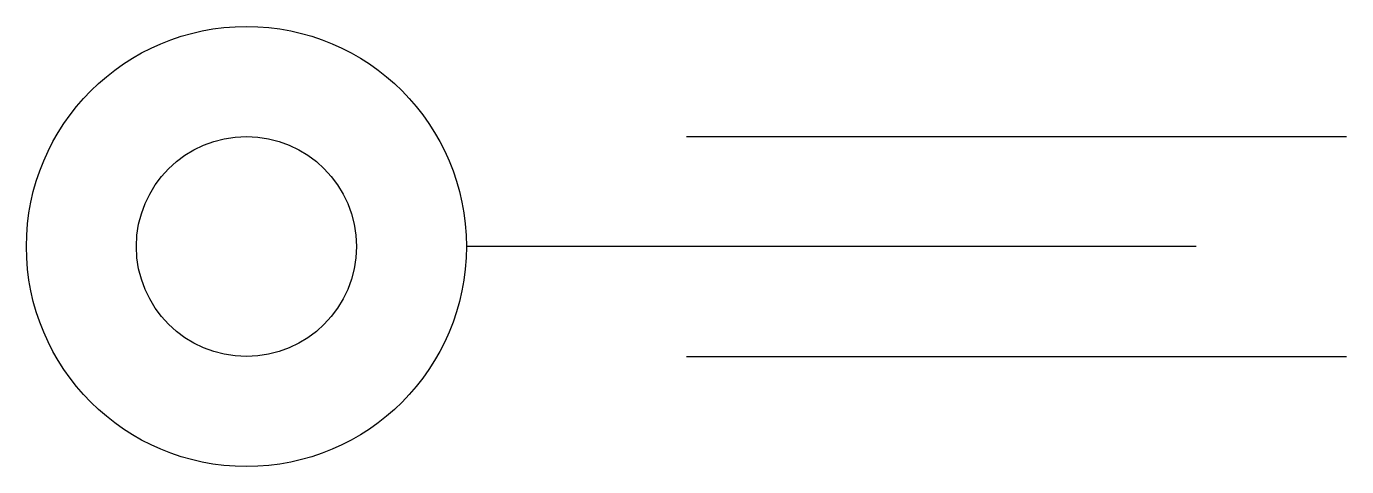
# Model space of a CAD drawing. Header units: millimetres. Extents: x -225 to 75, y -50 to 50.
import ezdxf

# ---------------------------------------------------------------- set-up
doc = ezdxf.new("R2010")
doc.units = ezdxf.units.MM

msp = doc.modelspace()

# ---------------------------------------------------------------- linework, layer by layer
at = {"color": 0, "linetype": 'ByBlock', "lineweight": -2}
for p, q in [((-75, 25), (75, 25)), ((40.85, 0), (-125, 0)), ((-75, -25), (75, -25))]:
    msp.add_line(p, q, dxfattribs=at)
for radius in [50, 25]:
    msp.add_circle((-175, 0), radius, dxfattribs=at)

doc.saveas('drawing.dxf')
